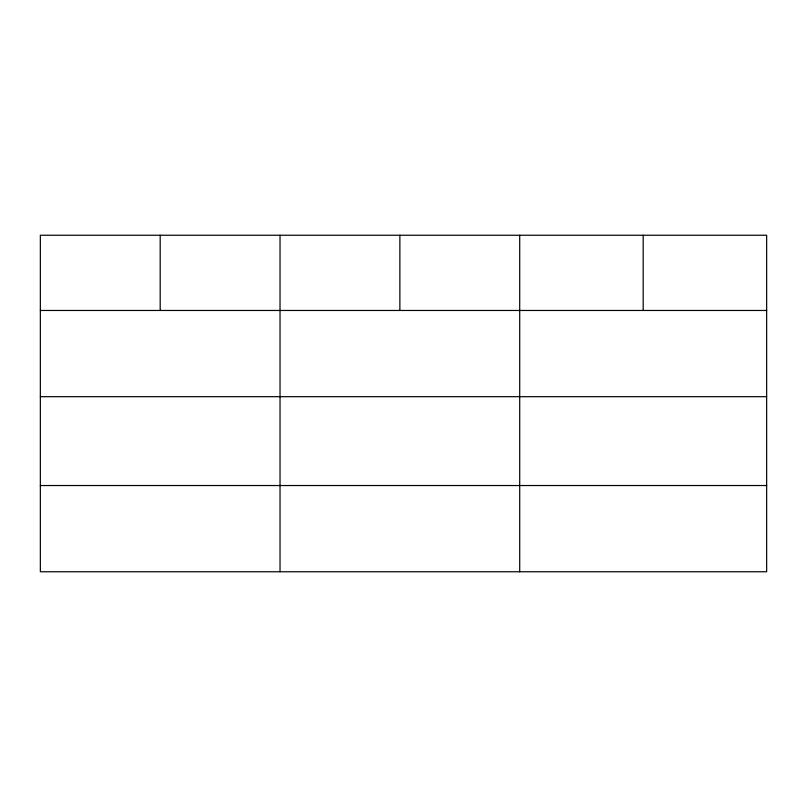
<?xml version="1.0" encoding="UTF-8"?>
<svg xmlns="http://www.w3.org/2000/svg" width="807" height="807" viewBox="0 0 807 807"><rect width="100%" height="100%" fill="white"/><g stroke="black" fill="none" stroke-linecap="round" stroke-linejoin="round"><path stroke-width="1.21" d="M766.65 396.691L766.65 235.24L40.35 235.24L40.35 571.76L766.65 571.76L766.65 396.691L40.35 396.691M40.35 310.463L766.65 310.463M40.35 485.532L766.65 485.532M643.179 235.24L643.179 310.463M519.708 235.24L519.708 571.76M399.868 235.24L399.868 310.463M280.029 235.24L280.029 571.76M160.19 235.24L160.19 310.463"/></g></svg>
